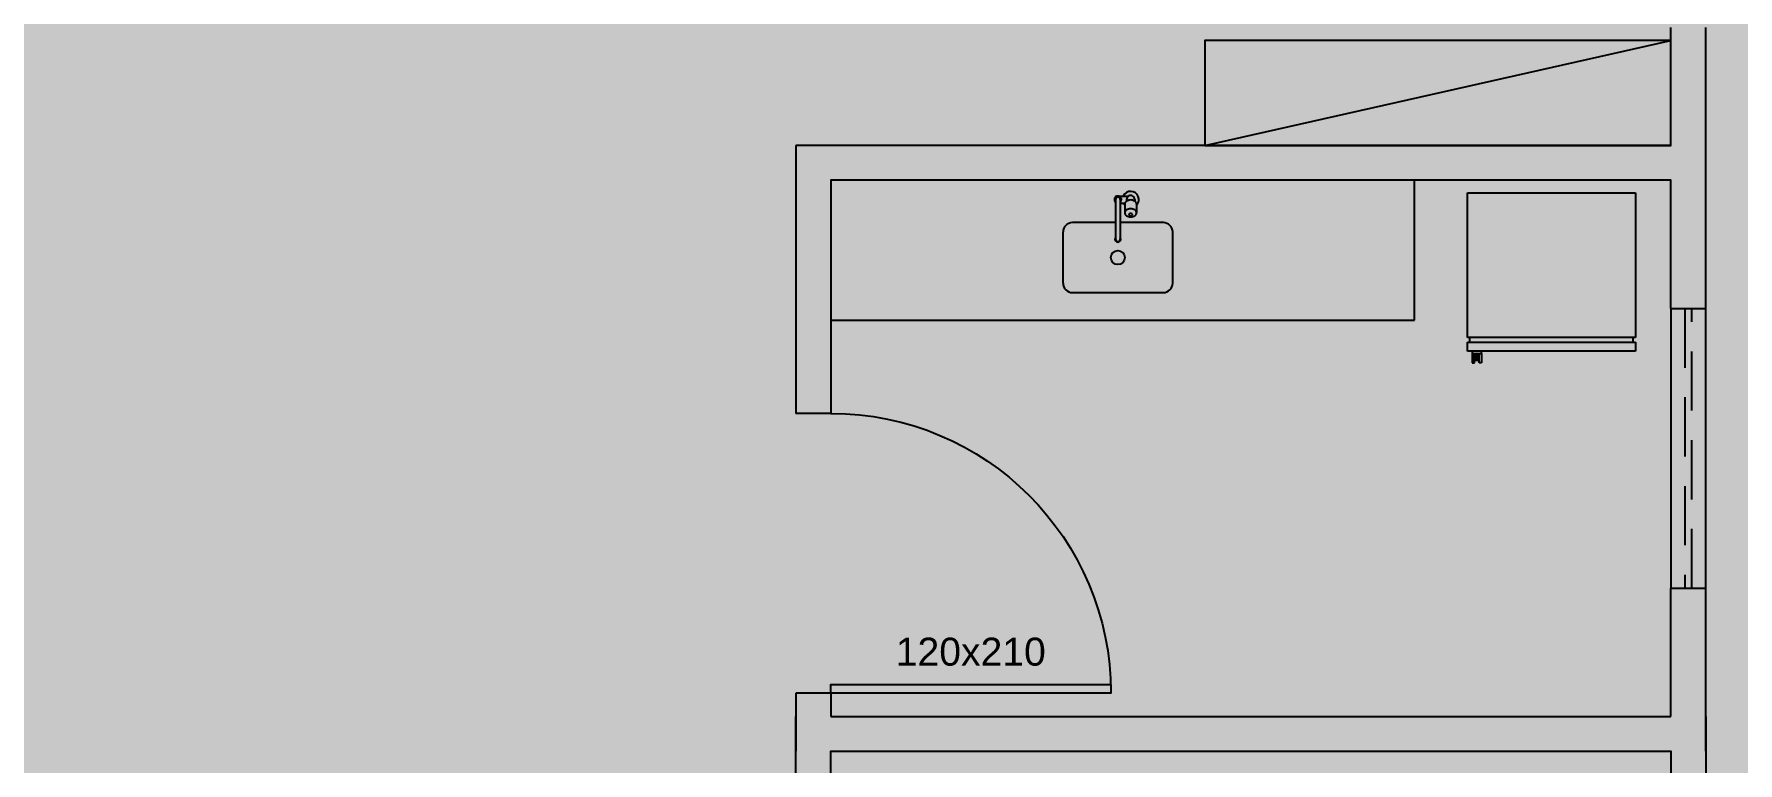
# Model space of a CAD drawing. Header units: centimetres. Extents: x 0 to 1084401, y -139216 to 99734.
# Drawn here: x 912094 to 912824, y 11232 to 11545 of the extents above; entities that cross this region are included whole.
import ezdxf
from ezdxf.enums import TextEntityAlignment as Align

# ---------------------------------------------------------------- set-up
doc = ezdxf.new("R2010")
doc.units = ezdxf.units.CM
doc.header["$LTSCALE"] = 4
doc.linetypes.add('DASHED2', pattern=[9.524999999999999, 6.35, -3.175])
for name, color, linetype in [('0.1', 1, 'Continuous'), ('0.2', 2, 'Continuous'), ('0.4', 4, 'Continuous'), ('0.6', 6, 'Continuous'), ('02-CONT', 2, 'Continuous')]:
    doc.layers.add(name, color=color, linetype=linetype)
doc.styles.add('2mm 1-50', font='arial.ttf', dxfattribs={"height": 0.1})

# ---------------------------------------------------------------- blocks, each defined once
blk = doc.blocks.new('1_00e')
blk.add_lwpolyline([(-28.40539012428269, -52.25289090163764), (-25.40539012428269, -52.25289090163764), (-25.40539012428269, 47.74710909836236), (-28.40539012428269, 47.74710909836236)], close=True)
at = {"color": 1}
blk.add_arc((-28.40539012428326, -52.25289090163764), 100, 0, 90, dxfattribs=at)

msp = doc.modelspace()

# ---------------------------------------------------------------- hatches: boundary and pattern name
at = {"layer": '0.2', "true_color": 0x000000}
h = msp.add_hatch(color=18, dxfattribs=at)
h.dxf.hatch_style = 1
h.paths.add_polyline_path([(909238.234680186, 12513.01251930817), (907978.234680186, 12513.01251930817), (907978.234680186, 11823.01587522103), (907993.234680186, 11823.01587522103), (907993.234680186, 11838.01587522103), (907993.234680186, 12498.01251930817), (909223.234680186, 12498.01251930817), (909223.234680186, 11838.01587522103), (908158.234680186, 11838.01587522103), (908158.234680186, 11823.01587522103), (909238.234680186, 11823.01587522103)])
h.paths.add_polyline_path([(909458.234680186, 12513.01251930817), (909238.234680186, 12513.01251930817), (909238.234680186, 12253.01251930817), (909283.7346805937, 12253.01251930817), (909283.7346805937, 12253.01251936172), (909283.7346805937, 12264.01251929921), (909283.7346805937, 12268.01251930817), (909253.234680186, 12268.01251930817), (909253.234680186, 12498.01251930817), (909443.234680186, 12498.01251930817), (909443.234680186, 12268.01251930817), (909435.7346814985, 12268.01251930817), (909435.7346814985, 12253.01251930817), (909443.234680186, 12253.01251930817), (909443.234680186, 12123.01251930817), (909443.234680186, 12108.01251930817), (909458.234680186, 12108.01251930817), (909458.234680186, 12123.01251930817), (909548.234680186, 12123.01251930817), (909548.234680186, 12138.01251930817), (909458.234680186, 12138.01251930817), (909458.234680186, 12498.01251930817)])
h.paths.add_polyline_path([(909488.234680186, 12513.01251930817), (909458.234680186, 12513.01251930817), (909458.234680186, 12498.01251930817), (909488.234680186, 12498.01251930817)], flags=17)
h.paths.add_polyline_path([(909693.234680186, 12498.01251930817), (909744.234680186, 12498.01251930817), (909744.234680186, 12513.01251930817), (909678.234680186, 12513.01251930817), (909648.234680186, 12513.01251930817), (909648.234680186, 12498.01251930817), (909678.234680186, 12498.01251930817), (909678.234680186, 12138.01251930817), (909668.234680186, 12138.01251930817), (909668.234680186, 12123.01251930817), (909693.234680186, 12123.01251930817), (909845.234680186, 12123.01251930817), (909845.234680186, 12138.01251930817), (909693.234680186, 12138.01251930817), (909693.234680186, 12438.01251930817)])
h.paths.add_polyline_path([(909990.234680186, 12498.01251930817), (910085.234680186, 12498.01251930817), (910085.234680186, 12513.01251930817), (909975.234680186, 12513.01251930817), (909924.234680186, 12513.01251930817), (909924.234680186, 12498.01251930817), (909975.234680186, 12498.01251930817), (909975.234680186, 12438.01251930817), (909975.234680186, 12138.01251930817), (909965.234680186, 12138.01251930817), (909965.234680186, 12123.01251930817), (909990.234680186, 12123.01251930817), (910000.234680186, 12123.01251930817), (910000.234680186, 12138.01251930817), (909990.234680186, 12138.01251930817)])
h.paths.add_polyline_path([(910930.234680186, 12138.01251930826), (910620.234680186, 12138.01251930817), (910610.234680186, 12138.01251930817), (910610.234680186, 12148.01251930817), (910595.234680186, 12148.01251930817), (910595.234680186, 12138.01251930817), (910395.234680186, 12138.01251930817), (910395.234680186, 12498.01251930817), (910450.234680186, 12498.01251930817), (910450.234680186, 12513.01251930817), (910380.234680186, 12513.01251930817), (910285.234680186, 12513.01251930817), (910285.234680186, 12498.01251930817), (910380.234680186, 12498.01251930817), (910380.234680186, 12138.01251930817), (910100.234680186, 12138.01251930817), (910100.234680186, 12123.01251930817), (910395.234680186, 12123.01251930817), (910620.234680186, 12123.01251930817), (910930.234680186, 12123.01251930817)])
h.paths.add_polyline_path([(910610.234680186, 12498.01251930817), (910745.234680186, 12498.01251930817), (910745.234680186, 12513.01251930817), (910595.234680186, 12513.01251930817), (910540.234680186, 12513.01251930817), (910540.234680186, 12498.01251930817), (910595.234680186, 12498.01251930817), (910595.234680186, 12268.01251930817), (910610.234680186, 12268.01251930817)], flags=17)
h.paths.add_polyline_path([(911075.2346801861, 12498.01251930816), (911130.2346801861, 12498.01251930816), (911130.2346801861, 12513.01251930816), (911060.2346801861, 12513.01251930816), (910925.234680186, 12513.01251930817), (910925.234680186, 12498.01251930817), (911060.2346801861, 12498.01251930817), (911060.2346801861, 12138.0125193083), (911050.234680186, 12138.0125193083), (911050.234680186, 12123.01251930817), (911075.234680186, 12123.01251930817), (911300.2346801861, 12123.01251930816), (911610.2346801861, 12123.01251930816), (911610.2346801861, 12138.01251930816), (911300.2346801861, 12138.01251930816), (911290.2346801861, 12138.01251930816), (911290.2346801861, 12148.01251930816), (911275.2346801861, 12148.01251930816), (911275.2346801861, 12138.01251930816), (911075.2346801861, 12138.01251930816)])
h.paths.add_polyline_path([(911290.2346801861, 12498.01251930816), (911425.2346801861, 12498.01251930816), (911425.2346801861, 12513.01251930816), (911275.2346801861, 12513.01251930816), (911220.2346801861, 12513.01251930816), (911220.2346801861, 12498.01251930816), (911275.2346801861, 12498.01251930816), (911275.2346801861, 12268.01251930816), (911290.2346801861, 12268.01251930816)], flags=17)
h.paths.add_polyline_path([(911755.2346801861, 12498.01251930817), (911810.2346801861, 12498.01251930817), (911810.2346801861, 12513.01251930817), (911740.2346801861, 12513.01251930817), (911605.2346801861, 12513.01251930816), (911605.2346801861, 12498.01251930816), (911740.2346801861, 12498.01251930816), (911740.2346801861, 12138.01251930816), (911730.2346801861, 12138.01251930816), (911730.2346801861, 12123.01251930816), (911755.2346801861, 12123.01251930816), (911980.2346801861, 12123.01251930817), (912290.2346801861, 12123.01251930817), (912290.2346801861, 12138.01251930817), (911980.2346801861, 12138.01251930817), (911970.2346801861, 12138.01251930817), (911970.2346801861, 12148.01251930817), (911955.2346801861, 12148.01251930817), (911955.2346801861, 12138.01251930817), (911755.2346801861, 12138.01251930817)])
h.paths.add_polyline_path([(911970.2346801861, 12498.01251930817), (912105.2346801861, 12498.01251930817), (912105.2346801861, 12513.01251930817), (911955.2346801861, 12513.01251930817), (911900.2346801861, 12513.01251930817), (911900.2346801861, 12498.01251930817), (911955.2346801861, 12498.01251930817), (911955.2346801861, 12268.01251930817), (911970.2346801861, 12268.01251930817)], flags=17)
h.paths.add_polyline_path([(909519.2346801861, 11598.01251930816), (909458.234680186, 11598.01251930816), (909458.234680186, 11791.69509158889), (909443.234680186, 11791.69509158889), (909443.234680186, 11583.01251930816), (909519.2346801861, 11583.01251930816)])
h.paths.add_polyline_path([(909458.234680186, 11958.01251930816), (909540.2346801863, 11958.01251930816), (909540.2346801863, 11973.01251930816), (909458.234680186, 11973.01251930816), (909458.234680186, 11988.01251930817), (909450.734680186, 11988.01251930817), (909443.234680186, 11988.01251930816), (909443.234680186, 11973.01251930816), (909443.234680186, 11896.48006278808), (909425.734680186, 11896.48006278808), (909425.734680186, 11888.98006278808), (909425.734680186, 11881.48006278808), (909443.234680186, 11881.48006278808), (909443.234680186, 11791.69509158889), (909458.234680186, 11791.69509158889), (909458.234680186, 11843.20322120492)])
h.paths.add_polyline_path([(909255.734680186, 11896.48006278808), (909238.234680186, 11896.48006278808), (909238.234680186, 11881.48006278808), (909255.734680186, 11881.48006278808)])
h.paths.add_polyline_path([(909685.2346801863, 11958.01251930816), (909885.2346801863, 11958.01251930816), (909885.2346801863, 11948.01251930816), (909900.2346801863, 11948.01251930816), (909900.2346801863, 11958.01251930816), (910220.2346801863, 11958.01251930816), (910220.2346801863, 11973.01251930816), (909670.2346801863, 11973.01251930816), (909660.2346801863, 11973.01251930816), (909660.2346801863, 11958.01251930816), (909670.2346801863, 11958.01251930816), (909670.2346801863, 11791.69509158889), (909685.2346801863, 11791.69509158889)])
h.paths.add_polyline_path([(909685.2346801863, 11791.69509158889), (909670.2346801863, 11791.69509158889), (909670.2346801863, 11598.01251930816), (909609.2346801861, 11598.01251930816), (909609.2346801861, 11583.01251930816), (909685.2346801863, 11583.01251930816), (909740.2346801863, 11583.01251930816), (909740.2346801863, 11598.01251930816), (909685.2346801863, 11598.01251930816)])
h.paths.add_polyline_path([(910035.2346801863, 11598.01248478542), (909980.2346770478, 11598.01251930817), (909900.2346801863, 11598.01251930816), (909900.2346801863, 11791.69509158889), (909885.2346801863, 11791.69509158889), (909885.2346801863, 11598.01251930816), (909830.2346801863, 11598.01251930816), (909830.2346801863, 11583.01251930816), (909900.2346801863, 11583.01251930816), (910035.2346801863, 11583.01251930816)])
h.paths.add_polyline_path([(909900.2346801863, 11828.01251930816), (909885.2346801863, 11828.01251930816), (909885.2346801863, 11791.69509158889), (909900.2346801863, 11791.69509158889)], flags=17)
h.paths.add_polyline_path([(910477.7346801863, 11598.01251930816), (910365.2346801863, 11598.01251930816), (910365.2346801863, 11791.69509158889), (910350.2346801863, 11791.69509158889), (910350.2346801863, 11598.01251930816), (910215.2346801863, 11598.01251930816), (910215.2346801863, 11583.01251930816), (910365.2346801863, 11583.01251930816), (910477.7346801863, 11583.01251930816)])
h.paths.add_polyline_path([(910365.2346801863, 11973.01251930816), (910340.2346801863, 11973.01251930816), (910340.2346801863, 11958.01251930816), (910350.2346801863, 11958.01251930816), (910350.2346801863, 11791.69509158889), (910365.2346801863, 11791.69509158889)])
h.paths.add_polyline_path([(910925.2346801863, 11791.69509158889), (910910.2346801863, 11791.69509158889), (910910.2346801863, 11598.01251930816), (910797.7346801863, 11598.01251930816), (910797.7346801863, 11583.01251930816), (910910.2346801863, 11583.01251930816), (910980.2346801863, 11583.01251930816), (910980.2346801863, 11598.01251930816), (910925.2346801863, 11598.01251930816)])
h.paths.add_polyline_path([(910925.2346801863, 11958.01251930816), (911125.2346801863, 11958.01251930816), (911125.2346801863, 11948.01251930816), (911140.2346801863, 11948.01251930816), (911140.2346801863, 11958.01251930816), (911150.2346801863, 11958.01251930816), (911460.2346801863, 11958.01251930816), (911460.2346801863, 11973.01251930816), (911150.2346801863, 11973.01251930816), (910910.2346801863, 11973.01251930816), (910910.2346801863, 11791.69509158889), (910925.2346801863, 11791.69509158889)])
h.paths.add_polyline_path([(911140.2346801863, 11791.69509158889), (911125.2346801863, 11791.69509158889), (911125.2346801863, 11598.01251930816), (911070.2346801863, 11598.01251930816), (911070.2346801863, 11583.01251930816), (911140.2346801863, 11583.01251930816), (911275.2346801863, 11583.01251930816), (911275.2346801863, 11598.01248478542), (911220.2346770478, 11598.01251930817), (911140.2346801863, 11598.01251930816)])
h.paths.add_polyline_path([(911140.2346801863, 11828.01251930816), (911125.2346801863, 11828.01251930816), (911125.2346801863, 11791.69509158889), (911140.2346801863, 11791.69509158889)], flags=17)
h.paths.add_polyline_path([(912170.2346801863, 11603.01251930813), (912150.2346801863, 11603.01251930813), (912150.2346801863, 11593.01251930813), (911610.2346801863, 11593.01251930813), (911610.2346801863, 11791.69509158889), (911590.2346801863, 11791.69509158889), (911590.2346801863, 11598.01251930816), (911455.2346801863, 11598.01251930816), (911455.2346801863, 11583.01251930816), (911590.2346801863, 11583.01251930816), (911590.2346801863, 11368.01251930813), (911590.2346801861, 11348.01251930813), (911605.2346801861, 11348.01251930812), (911605.2346801863, 11368.01251930813), (911850.2346801863, 11368.01251930813), (911850.2346801863, 11413.51251971582), (911850.2346801327, 11413.51251971582), (911839.2346801952, 11413.51251971582), (911835.2346801863, 11413.51251971582), (911835.2346801863, 11383.01251930813), (911605.2346801863, 11383.01251930813), (911605.2346801863, 11573.01251930813), (911835.2346801863, 11573.01251930813), (911835.2346801863, 11565.5125206206), (911850.2346801863, 11565.5125206206), (911850.2346801863, 11573.01251930813), (912170.2346801863, 11573.01251930813)])
h.paths.add_polyline_path([(911610.2346801863, 11953.01251930816), (912150.2346801863, 11953.01251930816), (912150.2346801863, 11791.69509158889), (912170.2346801863, 11791.69509158889), (912170.2346801863, 11973.01251930816), (911590.2346801863, 11973.01251930816), (911580.2346801863, 11973.01251930816), (911580.2346801863, 11958.01251930816), (911590.2346801863, 11958.01251930816), (911590.2346801863, 11791.69509158889), (911610.2346801863, 11791.69509158889)])
h.paths.add_polyline_path([(912170.2346801863, 11791.69509158889), (912150.2346801863, 11791.69509158889), (912150.2346801863, 11703.01251930813), (912170.2346801863, 11703.01251930813)], flags=17)
h.paths.add_polyline_path([(912810.2346801861, 11547.51251930817), (912795.2346801861, 11547.51251930817), (912795.2346801861, 11497.01251930817), (912595.437256688, 11497.01251930817), (912435.2346801861, 11497.01251930817), (912420.2346801861, 11497.01251930817), (912420.2346801861, 11482.01251930817), (912420.2346801861, 11382.01251930817), (912435.2346801861, 11382.01251930817), (912435.2346801861, 11482.01251930817), (912685.4164668879, 11482.01251930817), (912795.2346801861, 11482.01251930817), (912795.2346801861, 11427.01251930817), (912810.2346801861, 11427.01251930817), (912810.2346801861, 11497.01251930817)])
h.paths.add_polyline_path([(912810.2346801861, 11307.01251930817), (912795.2346801861, 11307.01251930817), (912795.2346801861, 11252.01251930817), (912435.2346801861, 11252.01251930817), (912435.2346801861, 11262.01251930817), (912420.2346801861, 11262.01251930817), (912420.2346801861, 11237.01251930817), (912420.2346801861, 11227.01251930817), (912435.2346801861, 11227.01251930817), (912435.2346801861, 11237.01251930817), (912795.2346801861, 11237.01251930817), (912795.2346801861, 11102.01251930817), (912810.2346801861, 11102.01251930817), (912810.2346801861, 11252.01251930817)])
h.paths.add_polyline_path([(912435.2346801861, 11107.01251930817), (912420.2346801861, 11107.01251930817), (912420.2346801861, 10797.01251930817), (912420.2346801861, 10557.01251930817), (912420.2346801861, 10387.01251930817), (912435.2346801861, 10387.01251930817), (912435.2346801861, 10557.01251930817), (912480.2346801861, 10557.01251930817), (912795.2346801861, 10557.01251930817), (912795.2346801861, 10422.01251930817), (912810.2346801861, 10422.01251930817), (912810.2346801861, 10572.01251930817), (912810.2346801861, 10627.01251930817), (912795.2346801861, 10627.01251930817), (912795.2346801861, 10572.01251930817), (912435.2346801861, 10572.01251930817), (912435.2346801861, 10772.01251930817), (912445.2346801861, 10772.01251930817), (912445.2346801861, 10787.01251930817), (912435.2346801861, 10787.01251930817), (912435.2346801861, 10797.01251930817)])
h.paths.add_polyline_path([(912810.2346801861, 10922.01251930817), (912795.2346801861, 10922.01251930817), (912795.2346801861, 10787.01251930817), (912565.2346801861, 10787.01251930817), (912565.2346801861, 10772.01251930817), (912795.2346801861, 10772.01251930817), (912795.2346801861, 10717.01251930817), (912810.2346801861, 10717.01251930817), (912810.2346801861, 10787.01251930817)], flags=17)
h.paths.add_polyline_path([(912810.2346801861, 10242.01251930817), (912795.2346801861, 10242.01251930817), (912795.2346801861, 10107.01251930817), (912565.2346801861, 10107.01251930817), (912565.2346801861, 10092.01251930817), (912795.2346801861, 10092.01251930817), (912795.2346801861, 10037.01251930817), (912810.2346801861, 10037.01251930817), (912810.2346801861, 10107.01251930817)], flags=17)
h.paths.add_polyline_path([(912435.2346801861, 10092.01251930817), (912445.2346801861, 10092.01251930817), (912445.2346801861, 10107.01251930817), (912435.2346801861, 10107.01251930817), (912435.2346801861, 10267.01251930817), (912410.2346801861, 10267.01251930817), (912410.2346801861, 10252.01251930817), (912420.2346801861, 10252.01251930817), (912420.2346801861, 9892.01251930817), (912285.2346801861, 9892.01251930817), (912285.2346801861, 9877.01251930817), (912435.2346801861, 9877.01251930817), (912810.2346801861, 9877.01251930817), (912810.2346801861, 9947.01251930817), (912795.2346801861, 9947.01251930817), (912795.2346801861, 9892.01251930817), (912435.2346801861, 9892.01251930817)])
h.paths.add_polyline_path([(912290.2346801861, 10267.01251930817), (911980.2346801861, 10267.01251930817), (911740.2346801861, 10267.01251930817), (911730.2346801861, 10267.01251930818), (911730.2346801861, 10252.01251930818), (911740.2346801861, 10252.01251930818), (911740.2346801861, 9892.012519308182), (911605.2346801861, 9892.012519308182), (911605.2346801861, 9877.012519308182), (911755.2346801861, 9877.012519308182), (911810.2346801861, 9877.01251930817), (911810.2346801861, 9892.01251930817), (911755.2346801861, 9892.01251930817), (911755.2346801861, 10252.01251930817), (911955.2346801861, 10252.01251930817), (911955.2346801861, 10242.01251930817), (911970.2346801861, 10242.01251930817), (911970.2346801861, 10252.01251930817), (911980.2346801861, 10252.01251930817), (912290.2346801861, 10252.01251930817)])
h.paths.add_polyline_path([(911970.2346801861, 10122.01251930817), (911955.2346801861, 10122.01251930817), (911955.2346801861, 9892.01251930817), (911900.2346801861, 9892.01251930817), (911900.2346801861, 9877.01251930817), (911970.2346801861, 9877.01251930817), (912105.2346801861, 9877.01251930817), (912105.2346801861, 9892.012484785424), (912050.2346770477, 9892.01251930818), (911970.2346801861, 9892.01251930817)], flags=17)
h.paths.add_polyline_path([(911610.2346801861, 10267.01251930818), (911300.2346801861, 10267.01251930818), (911060.2346801861, 10267.01251930818), (911050.2346801861, 10267.01251930818), (911050.2346801861, 10252.01251930818), (911060.2346801861, 10252.01251930818), (911060.2346801861, 9892.012519308179), (910925.2346801861, 9892.012519308179), (910925.2346801861, 9877.012519308179), (911075.2346801861, 9877.012519308179), (911130.2346801861, 9877.012519308182), (911130.2346801861, 9892.012519308182), (911075.2346801861, 9892.012519308182), (911075.2346801861, 10252.01251930818), (911275.2346801861, 10252.01251930818), (911275.2346801861, 10242.01251930818), (911290.2346801861, 10242.01251930818), (911290.2346801861, 10252.01251930818), (911300.2346801861, 10252.01251930818), (911610.2346801861, 10252.01251930818)])
h.paths.add_polyline_path([(911290.2346801861, 10122.01251930818), (911275.2346801861, 10122.01251930818), (911275.2346801861, 9892.012519308182), (911220.2346801861, 9892.012519308182), (911220.2346801861, 9877.012519308182), (911290.2346801861, 9877.012519308182), (911425.2346801861, 9877.012519308182), (911425.2346801861, 9892.012484785435), (911370.2346770477, 9892.012519308193), (911290.2346801861, 9892.012519308182)], flags=17)
h.paths.add_polyline_path([(910610.2346801861, 10122.01251930818), (910595.2346801861, 10122.01251930818), (910595.2346801861, 9892.012519308179), (910540.2346801861, 9892.012519308179), (910540.2346801861, 9877.012519308179), (910610.2346801861, 9877.012519308179), (910745.2346801861, 9877.012519308179), (910745.2346801861, 9892.012484785431), (910690.2346770477, 9892.01251930819), (910610.2346801861, 9892.012519308179)], flags=17)
h.paths.add_polyline_path([(910930.2346801861, 10267.01251930818), (910620.2346801861, 10267.01251930818), (910380.2346801861, 10267.01251930818), (910370.2346801861, 10267.01251930817), (910370.2346801861, 10252.01251930817), (910380.2346801861, 10252.01251930817), (910380.2346801861, 9892.012519308175), (910245.2346801861, 9892.012519308175), (910245.2346801861, 9877.012519308175), (910395.2346801861, 9877.012519308175), (910450.2346801861, 9877.012519308179), (910450.2346801861, 9892.012519308179), (910395.2346801861, 9892.012519308179), (910395.2346801861, 10252.01251930818), (910595.2346801861, 10252.01251930818), (910595.2346801861, 10242.01251930818), (910610.2346801861, 10242.01251930818), (910610.2346801861, 10252.01251930818), (910620.2346801861, 10252.01251930818), (910930.2346801861, 10252.01251930818)])
h.paths.add_polyline_path([(909930.2346801861, 10122.01251930817), (909915.2346801861, 10122.01251930817), (909915.2346801861, 9892.012519308175), (909860.2346801861, 9892.012519308175), (909860.2346801861, 9877.012519308175), (909930.2346801861, 9877.012519308175), (910065.2346801861, 9877.012519308175), (910065.2346801861, 9892.012484785428), (910010.2346770477, 9892.012519308186), (909930.2346801861, 9892.012519308175)])
h.paths.add_polyline_path([(910395.2346801861, 10792.01251930818), (910450.2346801861, 10792.01251930818), (910450.2346801861, 10807.01251930818), (910380.2346801861, 10807.01251930818), (910245.2346801861, 10807.01251930817), (910245.2346801861, 10792.01251930817), (910380.2346801861, 10792.01251930817), (910380.2346801861, 10432.01251930817), (910370.2346801861, 10432.01251930817), (910370.2346801861, 10417.01251930817), (910395.2346801861, 10417.01251930817), (910620.2346801861, 10417.01251930818), (910930.2346801861, 10417.01251930818), (910930.2346801861, 10432.01251930818), (910620.2346801861, 10432.01251930818), (910610.2346801861, 10432.01251930818), (910610.2346801861, 10442.01251930818), (910595.2346801861, 10442.01251930818), (910595.2346801861, 10432.01251930818), (910395.2346801861, 10432.01251930818)])
h.paths.add_polyline_path([(909930.2346801861, 10792.01251930817), (910065.2346801861, 10792.01251930817), (910065.2346801861, 10807.01251930817), (909915.2346801861, 10807.01251930817), (909860.2346801861, 10807.01251930817), (909860.2346801861, 10792.01251930817), (909915.2346801861, 10792.01251930817), (909915.2346801861, 10562.01251930817), (909930.2346801861, 10562.01251930817)])
h.paths.add_polyline_path([(910610.2346801861, 10792.01251930818), (910745.2346801861, 10792.01251930818), (910745.2346801861, 10807.01251930818), (910595.2346801861, 10807.01251930818), (910540.2346801861, 10807.01251930818), (910540.2346801861, 10792.01251930818), (910595.2346801861, 10792.01251930818), (910595.2346801861, 10562.01251930818), (910610.2346801861, 10562.01251930818)], flags=17)
h.paths.add_polyline_path([(911075.2346801861, 10792.01251930818), (911135.2346801864, 10792.01251930818), (911135.2346801864, 10807.01251930818), (911060.2346801861, 10807.01251930818), (910925.2346801861, 10807.01251930818), (910925.2346801861, 10792.01251930818), (911060.2346801861, 10792.01251930818), (911060.2346801861, 10432.01251930818), (911050.2346801861, 10432.01251930818), (911050.2346801861, 10417.01251930818), (911075.2346801861, 10417.01251930818), (911075.2346801861, 10577.01251930818), (911085.2346801861, 10577.01251930818), (911085.2346801861, 10592.01251930818), (911075.2346801861, 10592.01251930818)])
h.paths.add_polyline_path([(911350.2346801861, 10592.01251930818), (911340.2346801861, 10592.01251930818), (911340.2346801861, 10792.01251930818), (911400.234680186, 10792.01251930818), (911400.234680186, 10807.01251930818), (911325.2346801861, 10807.01251930818), (911265.2346801864, 10807.01251930818), (911265.2346801864, 10792.01251930818), (911325.2346801861, 10792.01251930818), (911325.2346801861, 10592.01251930818), (911185.2346801861, 10592.01251930818), (911185.2346801861, 10577.01251930818), (911340.2346801861, 10577.01251930818), (911350.2346801861, 10577.01251930818)])
h.paths.add_polyline_path([(911605.2346801858, 10807.01251930817), (911605.2346801859, 11048.01251930812), (911590.2346801859, 11048.01251930813), (911590.2346801858, 10807.01251930817), (911530.234680186, 10807.01251930817), (911530.234680186, 10792.01251930817), (911590.2346801858, 10792.01251930817), (911590.2346801858, 10592.01251930817), (911580.2346801858, 10592.01251930817), (911450.2346801861, 10592.01251930817), (911450.2346801861, 10577.01251930817), (911580.2346801858, 10577.01251930817), (911605.2346801858, 10577.01251930817)])
h.paths.add_polyline_path([(907079.0488032299, 11884.22768590236), (907516.8949570761, 11884.22768590236), (907516.8949570761, 11937.05405952874), (907079.0488032299, 11937.05405952874)], flags=9)
h.paths.add_polyline_path([(912469.9472313457, 12187.78809911715), (912469.9472313457, 12258.23693949918), (912451.5666037876, 12258.23693949918), (912451.5666037876, 12187.78809911715)], flags=9)
h.paths.add_polyline_path([(904229.8653860156, 11891.67401013227), (904300.3142263977, 11891.67401013227), (904300.3142263977, 11910.05463769025), (904229.8653860156, 11910.05463769025)], flags=9)
h.paths.add_polyline_path([(903549.8653860156, 11891.67401013227), (903620.3142263977, 11891.67401013227), (903620.3142263977, 11910.05463769025), (903549.8653860156, 11910.05463769025)], flags=9)
h.paths.add_polyline_path([(910333.9027565847, 11862.78809911714), (910333.9027565847, 11933.23693949918), (910315.5221290266, 11933.23693949918), (910315.5221290266, 11862.78809911714)], flags=9)
h.paths.add_polyline_path([(911573.9027565847, 11862.78809911714), (911573.9027565847, 11933.23693949918), (911555.5221290266, 11933.23693949918), (911555.5221290266, 11862.78809911714)], flags=9)
h.paths.add_polyline_path([(912403.9027565845, 12162.73408696168), (912403.9027565845, 12233.18292734371), (912385.5221290264, 12233.18292734371), (912385.5221290264, 12162.73408696168)], flags=9)
h.paths.add_polyline_path([(911723.9027565845, 12162.73408696168), (911723.9027565845, 12233.18292734371), (911705.5221290264, 12233.18292734371), (911705.5221290264, 12162.73408696168)], flags=25)
h.paths.add_polyline_path([(911043.9027565843, 12162.73408696168), (911043.9027565843, 12233.18292734371), (911025.5221290262, 12233.18292734371), (911025.5221290262, 12162.73408696168)], flags=25)
h.paths.add_polyline_path([(905951.7144862023, 11831.33205302533), (905951.7144862023, 11901.78089340737), (905933.3338586442, 11901.78089340737), (905933.3338586442, 11831.33205302533)], flags=9)
h.paths.add_polyline_path([(905885.670011441, 11831.33205302534), (905885.670011441, 11901.78089340737), (905867.2893838829, 11901.78089340737), (905867.2893838829, 11831.33205302534)], flags=9)
h.paths.add_polyline_path([(904641.2730390502, 11831.33205302534), (904641.2730390502, 11901.78089340737), (904622.8924114921, 11901.78089340737), (904622.8924114921, 11831.33205302534)], flags=9)
h.paths.add_polyline_path([(903960.670011441, 11831.33205302534), (903960.670011441, 11901.78089340737), (903942.2893838829, 11901.78089340737), (903942.2893838829, 11831.33205302534)], flags=9)
h.paths.add_polyline_path([(906552.6700114409, 12191.19827452873), (906552.6700114409, 12261.64711491076), (906534.2893838828, 12261.64711491076), (906534.2893838828, 12191.19827452873)], flags=9)
h.paths.add_polyline_path([(906143.7235026959, 12184.95739297826), (906214.172343078, 12184.95739297826), (906214.172343078, 12203.33802053624), (906143.7235026959, 12203.33802053624)], flags=9)
h.paths.add_polyline_path([(905872.670011441, 12191.19827452872), (905872.670011441, 12261.64711491075), (905854.2893838829, 12261.64711491075), (905854.2893838829, 12191.19827452872)], flags=9)
h.paths.add_polyline_path([(905463.723502696, 12184.95739297825), (905534.1723430781, 12184.95739297825), (905534.1723430781, 12203.33802053623), (905463.723502696, 12203.33802053623)], flags=9)
h.paths.add_polyline_path([(905192.670011441, 12191.19827452872), (905192.670011441, 12261.64711491076), (905174.2893838829, 12261.64711491076), (905174.2893838829, 12191.19827452872)], flags=9)
h.paths.add_polyline_path([(904783.723502696, 12184.95739297826), (904854.1723430781, 12184.95739297826), (904854.1723430781, 12203.33802053624), (904783.723502696, 12203.33802053624)], flags=9)
h.paths.add_polyline_path([(904512.670011441, 12191.19827452873), (904512.670011441, 12261.64711491077), (904494.2893838829, 12261.64711491077), (904494.2893838829, 12191.19827452873)], flags=9)
h.paths.add_polyline_path([(903832.670011441, 12191.19827452873), (903832.670011441, 12261.64711491077), (903814.2893838829, 12261.64711491077), (903814.2893838829, 12191.19827452873)], flags=9)
h.paths.add_polyline_path([(904103.723502696, 12184.95739297827), (904174.1723430781, 12184.95739297827), (904174.1723430781, 12203.33802053625), (904103.723502696, 12203.33802053625)], flags=9)
h.paths.add_polyline_path([(903423.723502696, 12184.95739297827), (903494.1723430781, 12184.95739297827), (903494.1723430781, 12203.33802053625), (903423.723502696, 12203.33802053625)], flags=9)
h.paths.add_polyline_path([(903280.670011441, 11831.33205302534), (903280.670011441, 11901.78089340737), (903262.2893838829, 11901.78089340737), (903262.2893838829, 11831.33205302534)], flags=9)
h.paths.add_polyline_path([(902951.5329718776, 11895.83307621772), (903002.4708982077, 11895.83307621772), (903002.4708982077, 11911.15026584937), (902951.5329718776, 11911.15026584937)], flags=9)
h.paths.add_polyline_path([(902796.7144862023, 11831.33205302534), (902796.7144862023, 11901.78089340737), (902778.3338586442, 11901.78089340737), (902778.3338586442, 11831.33205302534)], flags=9)
h.paths.add_polyline_path([(902730.6700114411, 11831.33205302534), (902730.6700114411, 11901.78089340737), (902712.289383883, 11901.78089340737), (902712.289383883, 11831.33205302534)], flags=9)
h.paths.add_polyline_path([(903152.670011441, 12191.19827452873), (903152.670011441, 12261.64711491077), (903134.2893838829, 12261.64711491077), (903134.2893838829, 12191.19827452873)], flags=9)
h.paths.add_polyline_path([(902812.6700114409, 12191.19827452873), (902812.6700114409, 12261.64711491077), (902794.2893838828, 12261.64711491077), (902794.2893838828, 12191.19827452873)], flags=9)
h.paths.add_polyline_path([(902547.670011441, 12191.19827452873), (902547.670011441, 12261.64711491077), (902529.2893838829, 12261.64711491077), (902529.2893838829, 12191.19827452873)], flags=9)
at = {"layer": '0.4', "true_color": 0xf8f3ec}
h = msp.add_hatch(color=7, dxfattribs=at)
h.dxf.hatch_style = 1
h.paths.add_polyline_path([(917643.7551293693, 6257.4967636172), (917643.7551293693, 15479.04640484059), (896254.9483097381, 15479.04640484059), (896254.9483097381, 6257.4967636172)])
at = {"layer": '0.6'}
h = msp.add_hatch(dxfattribs=at)
h.set_pattern_fill('AR-SAND', color=4, scale=8)
h.set_pattern_definition([(37.50000000000001, (221325.3893262838, -35669.2913394301), (-12.80025036787237, 391.5305898634739), [0, -308.864, 0, -345.44, 0, -330.2]), (7.499999999999999, (221325.3893262838, -35669.2913394301), (359.6186265104021, 573.4600804546834), [0, -166.624, 0, -278.384, 0, -106.68]), (327.5, (221075.4533262838, -35669.2913394301), (632.7938961931663, 1.14974774283661), [0, -101.6, 0, -365.76, 0, -477.52]), (317.5, (221075.4533262838, -35669.2913394301), (610.8451619778377, 178.343458605773), [0, -50.8, 0, -239.776, 0, -274.32])])
h.paths.add_polyline_path([(903584.5111404705, 10375.23412559529), (903584.5111404705, 10225.2341255953), (903583.9954952495, 9710.250829488396), (904640.2257396065, 9713.138273802688), (904640.2257396065, 10028.13827380269), (904640.2257396065, 11551.55647321635), (902349.0019350428, 11551.55647321635), (902349.0019350428, 12541.47670687522), (906584.0019350427, 12541.47670687522), (906584.0019350427, 12151.47670687522), (907978.2346801861, 12151.47670687522), (907978.2346801861, 12513.01251930817), (912810.2346801863, 12513.01251930817), (912810.2346801863, 10275.20962031728), (913083.5726628433, 10275.20962031728), (913921.5026210955, 12691.47670687521), (900921.062621098, 12691.47670687521), (900539.1768547149, 9701.927128932919), (900981.309346494, 9703.135798118805), (900979.9274902737, 10208.62029579638), (900979.9274902737, 11518.62029579661), (901964.9274902737, 11518.62029579661), (901964.9274902737, 11188.62029579661), (903019.9274902738, 11188.62029579661), (903019.9274902738, 10375.23412559529)])
h.paths.add_polyline_path([(911590.2346801859, 10807.01251930818), (911590.2346801864, 11583.01251930816), (909443.2346801861, 11583.01251930816), (909443.2346801861, 11881.48006278808), (909238.2346801863, 11881.48006278808), (909238.2346801863, 10807.01251930818)], flags=17)
h.paths.add_polyline_path([(908008.2346801861, 10807.01251930818), (908008.2346801861, 11881.48006278808), (906584.0019350427, 11881.48006278808), (906584.0019350427, 11551.55647321635), (905397.0019350427, 11551.55647321635), (905397.0019350427, 11336.55647321634), (905397.0019350428, 10807.01251930818)], flags=17)
h.paths.add_polyline_path([(903464.2420510524, 10805.68379969053), (904140.6933331037, 10805.68379969053), (904140.6933331037, 10928.94533815207), (903464.2420510524, 10928.94533815207)], flags=16)
h.paths.add_polyline_path([(904638.946016674, 10940.06881881168), (904638.946016674, 11236.76332430619), (904586.1196430477, 11236.76332430619), (904586.1196430477, 10940.06881881168)], flags=16)
h.paths.add_polyline_path([(910179.8975880961, 11095.81605177183), (910856.3488701474, 11095.81605177183), (910856.3488701474, 11219.07759023337), (910179.8975880961, 11219.07759023337)], flags=16)
h.paths.add_polyline_path([(906482.4315113588, 11164.36319548866), (907158.8827934101, 11164.36319548866), (907158.8827934101, 11287.6247339502), (906482.4315113588, 11287.6247339502)], flags=16)
h.paths.add_polyline_path([(905458.717264115, 10940.06881881168), (905458.717264115, 11236.76332430619), (905405.8908904886, 11236.76332430619), (905405.8908904886, 10940.06881881168)], flags=16)

# ---------------------------------------------------------------- linework, layer by layer
at = {"layer": '0.1', "linetype": 'DASHED2'}
for p, q in [((912801.2346801861, 11427.01251930817), (912801.2346801861, 11307.01251930813)), ((912804.2346801861, 11307.01251930813), (912804.2346801861, 11427.01251930817))]:
    msp.add_line(p, q, dxfattribs=at)
at = {"layer": '0.2'}
for p, q in [((912595.437256688, 11497.01251930817), (912795.2346801861, 11542.01251930817)), ((912558.2171364524, 11475.26118444651), (912562.5714925287, 11475.26118444651)), ((912708.0943045018, 11476.62597437343), (912780.0943045018, 11476.62597437343)), ((912708.0943045018, 11414.62597437344), (912708.0943045018, 11476.62597437343)), ((912780.0943045018, 11476.62597437343), (912780.0943045018, 11414.62597437344)), ((912557.2171364524, 11473.76118444651), (912557.2171364524, 11456.76118444651)), ((912559.2171364524, 11473.76118444651), (912559.2171364524, 11456.76118444651)), ((912559.2171364524, 11472.26118444651), (912561.3042520925, 11472.26118444651)), ((912561.2171364524, 11471.79887384528), (912561.2171364524, 11468.03885242237)), ((912561.9671364524, 11473.76118444651), (912561.9671364524, 11473.06132711539)), ((912565.4671364524, 11473.76118444651), (912565.4671364524, 11473.06132711539)), ((912566.2171364524, 11471.79887384528), (912566.2171364524, 11468.03885242237)), ((912534.7171364524, 11437.85072962656), (912534.7171364524, 11459.85072962656)), ((912557.2171364524, 11463.85072962656), (912538.7171364524, 11463.85072962656)), ((912577.7171364523, 11463.85072962656), (912559.2171364524, 11463.85072962656)), ((912581.7171364523, 11437.85072962656), (912581.7171364523, 11459.85072962656)), ((912538.7171364524, 11433.85072962656), (912577.7171364523, 11433.85072962656)), ((912780.0943045018, 11414.62597437344), (912708.0943045018, 11414.62597437344)), ((912708.0943045018, 11412.62597437344), (912780.0943045018, 11412.62597437344)), ((912708.0943045018, 11408.62597437344), (912708.0943045018, 11412.62597437344)), ((912780.0943045018, 11408.62597437344), (912708.0943045018, 11408.62597437344)), ((912709.0943045018, 11412.62597437344), (912709.0943045018, 11414.62597437344)), ((912710.0943045018, 11408.62597437344), (912710.0943045018, 11407.62597437342)), ((912714.0943045018, 11407.62597437342), (912714.0943045018, 11408.62597437344)), ((912779.0943045018, 11412.62597437344), (912779.0943045018, 11414.62597437344)), ((912780.0943045018, 11412.62597437344), (912780.0943045018, 11408.62597437344)), ((912710.0943045018, 11407.62597437342), (912710.0943045018, 11403.62597437343)), ((912710.0943045018, 11407.62597437342), (912714.0943045018, 11407.62597437342)), ((912710.0943045018, 11403.62597437343), (912711.0943045018, 11403.62597437343)), ((912711.0943045018, 11403.62597437343), (912711.0943045018, 11407.62597437342)), ((912713.0943045018, 11404.62597437345), (912711.0943045018, 11404.62597437345)), ((912713.0943045018, 11403.62597437343), (912713.0943045018, 11407.62597437342)), ((912714.0943045018, 11403.62597437343), (912713.0943045018, 11403.62597437343)), ((912714.0943045018, 11407.62597437342), (912714.0943045018, 11403.62597437343))]:
    msp.add_line(p, q, dxfattribs=at)
for points in [[(912595.437256688, 11497.01251930817), (912795.2346801861, 11497.01251930817), (912795.2346801861, 11542.01251930817), (912595.437256688, 11542.01251930817)], [(912685.4164668879, 11422.01251930817), (912685.4164668879, 11482.01251930817), (912435.2346801861, 11482.01251930817), (912435.2346801861, 11422.01251930817)]]:
    msp.add_lwpolyline(points, close=True, dxfattribs=at)
msp.add_circle((912558.2171364524, 11448.85072962657), 3, dxfattribs=at)
for centre, radius, start, end in [((912558.2171364524, 11473.76118444651), 1.5, 311.8103148961205, 228.1896851038795), ((912558.2171364524, 11473.76118444651), 1, 0.0002137430410900146, 180.0002137430411), ((912563.7171364524, 11473.76118444651), 3.500000000000001, 315.5846914019277, 154.623066474545), ((912563.7171364524, 11473.76118444651), 1.75, 121.002719133908, 180), ((912562.5714925287, 11476.26118444651), 1, 270, 294.6199773284199), ((912563.7171364524, 11473.76118444651), 1.75, 0, 114.6199773284199), ((912563.7171364524, 11473.76118444651), 3.500000000000001, 205.376933525455, 224.4153085980722), ((912562.4874033439, 11471.79887384528), 1.270266891563096, 149.6388065954658, 180), ((912562.4874033439, 11468.03885242237), 1.270266891563096, 149.6388065954658, 180), ((912562.4874033439, 11468.03885242237), 1.270266891562841, 180, 210.3611934045342), ((912563.0778055959, 11471.45302421332), 1.954508652247466, 125.2643896826513, 149.6388065954658), ((912563.0778055959, 11467.69300279042), 1.954508652247777, 125.2643896826513, 149.6388065954658), ((912563.0778055959, 11468.38470205433), 1.954508652248115, 210.3611934045342, 234.7356103173487), ((912563.4643019543, 11470.90643582167), 2.623939981695426, 106.3249499365723, 125.2643896826513), ((912563.4643019543, 11467.14641439874), 2.623939981695193, 106.3249499365723, 125.2643896826513), ((912563.7171364524, 11470.04320484889), 3.52343594936016, 90, 106.3249499365723), ((912563.7171364524, 11466.28318342596), 3.523435949360164, 90, 106.3249499365723), ((912563.3482165198, 11467.28885242235), 0.381080067469001, 149.6388065954658, 180), ((912563.3482165198, 11467.28885242235), 0.3810800674690286, 180, 210.3611934045342), ((912563.5253371955, 11467.18509753278), 0.5863525956744141, 125.2643896826513, 149.6388065954658), ((912563.5253371955, 11467.39260731195), 0.586352595674055, 210.3611934045342, 234.7356103173487), ((912563.6412861029, 11467.02112101528), 0.7871819945086199, 106.3249499365723, 125.2643896826513), ((912563.7171364524, 11466.76215172345), 1.057030784808035, 90, 106.3249499365723), ((912563.7171364524, 11470.04320484889), 3.523435949359136, 73.67505006342776, 90), ((912563.7171364524, 11466.28318342596), 3.523435949359133, 73.67505006342776, 90), ((912563.7171364524, 11466.76215172345), 1.057030784807716, 73.67505006342776, 90), ((912563.7929868018, 11467.02112101528), 0.7871819945091894, 54.73561031734872, 73.67505006342776), ((912563.9089357093, 11467.18509753278), 0.5863525956737803, 30.36119340453421, 54.73561031734872), ((912563.9089357093, 11467.39260731195), 0.5863525956744221, 305.2643896826513, 329.6388065954658), ((912564.086056385, 11467.28885242235), 0.3810800674687017, 0, 30.36119340453421), ((912564.086056385, 11467.28885242235), 0.3810800674690571, 329.6388065954658, 0), ((912563.9699709506, 11470.90643582167), 2.623939981695551, 54.73561031734872, 73.67505006342776), ((912563.9699709506, 11467.14641439874), 2.62393998169532, 54.73561031734872, 73.67505006342776), ((912564.3564673088, 11471.45302421332), 1.954508652247503, 30.36119340453421, 54.73561031734872), ((912564.3564673088, 11467.69300279042), 1.954508652247814, 30.36119340453421, 54.73561031734872), ((912564.3564673088, 11468.38470205433), 1.954508652247508, 305.2643896826513, 329.6388065954658), ((912564.9468695609, 11471.79887384528), 1.270266891563182, 0, 30.36119340453421), ((912564.9468695609, 11468.03885242237), 1.270266891563182, 0, 30.36119340453421), ((912564.9468695609, 11468.03885242237), 1.270266891562912, 329.6388065954658, 0), ((912538.7171364524, 11459.85072962656), 4.000000000000001, 90, 180), ((912563.4643019543, 11468.93129044598), 2.623939981695913, 234.7356103173487, 253.6750500634278), ((912563.7171364524, 11469.79452141875), 3.523435949360247, 253.6750500634278, 270), ((912563.6412861029, 11467.55658382946), 0.7871819945088399, 234.7356103173487, 253.6750500634278), ((912563.7171364524, 11467.81555312128), 1.05703078480796, 253.6750500634278, 270), ((912563.7171364524, 11467.81555312128), 1.05703078480866, 270, 286.3249499365722), ((912563.7171364524, 11469.79452141875), 3.523435949360448, 270, 286.3249499365722), ((912563.7929868018, 11467.55658382946), 0.7871819945097068, 286.3249499365722, 305.2643896826513), ((912563.9699709506, 11468.93129044598), 2.623939981696176, 286.3249499365722, 305.2643896826513), ((912577.7171364523, 11459.85072962656), 4.000000000000001, 0, 90), ((912558.2171364524, 11456.76118444651), 1.25, 143.1301023539092, 36.86989764609081), ((912558.2171364524, 11456.76118444651), 1, 180.0001178785013, 0.0001178785012931825), ((912538.7171364524, 11437.85072962656), 4.000000000000001, 180, 270), ((912577.7171364523, 11437.85072962656), 4.000000000000001, 270, 0)]:
    msp.add_arc(centre, radius, start, end, dxfattribs=at)
for points in [[(912709.0943045018, 11414.62597437344), (912709.0943045018, 11412.62597437344), (912779.0943045018, 11414.62597437344), (912779.0943045018, 11412.62597437344)], [(912711.0943045018, 11407.62597437342), (912713.0943045018, 11407.62597437342), (912711.0943045018, 11404.62597437345), (912713.0943045018, 11404.62597437345)]]:
    msp.add_solid(points, dxfattribs=at)
at = {"layer": '0.6'}
for p, q in [((912435.2346801861, 11497.01251930817), (912420.2346801861, 11497.01251930817)), ((912795.2346801861, 11427.01251930817), (912810.2346801861, 11427.01251930817)), ((912795.2346801861, 11427.01251930817), (912795.2346801861, 11307.01251930813)), ((912810.2346801861, 11307.01251930813), (912810.2346801861, 11427.01251930817)), ((912435.2346801861, 11382.01251930817), (912420.2346801861, 11382.01251930817)), ((912795.2346801861, 11307.01251930817), (912810.2346801861, 11307.01251930817)), ((912435.2346801861, 11262.01251930817), (912420.2346801861, 11262.01251930817))]:
    msp.add_line(p, q, dxfattribs=at)
for points in [[(912795.2346801861, 11497.01251930817), (912795.2346801861, 11547.51251930817)], [(912810.2346801861, 11482.01251930817), (912810.2346801861, 11547.51251930817)], [(912420.2346801861, 11497.01251930817), (912420.2346801861, 11382.01251930817)], [(912420.2346801861, 11497.01251930817), (912420.2346801861, 11482.01251930817)], [(912795.2346801861, 11497.01251930817), (912435.2346801861, 11497.01251930817)], [(912810.2346801861, 11427.01251930817), (912810.2346801861, 11497.01251930817)], [(912795.2346801861, 11427.01251930817), (912795.2346801861, 11482.01251930817), (912435.2346801861, 11482.01251930817), (912435.2346801861, 11382.01251930817)], [(912795.2346801861, 11252.01251930817), (912795.2346801861, 11307.01251930817)], [(912810.2346801861, 11237.01251930817), (912810.2346801861, 11307.01251930817)], [(912420.2346801861, 11262.01251930817), (912420.2346801861, 11237.01251930817)], [(912435.2346801861, 11262.01251930817), (912435.2346801861, 11252.01251930817)], [(912420.2346801861, 11227.01251930817), (912420.2346801861, 11252.01251930817)], [(912435.2346801861, 11252.01251930817), (912795.2346801861, 11252.01251930817)], [(912810.2346801861, 11252.01251930817), (912810.2346801861, 11102.01251930817)], [(912435.2346801861, 11227.01251930817), (912435.2346801861, 11237.01251930817), (912795.2346801861, 11237.01251930817), (912795.2346801861, 11102.01251930817)]]:
    msp.add_lwpolyline(points, dxfattribs=at)

# ---------------------------------------------------------------- block references
at = {"layer": '02-CONT', "xscale": -1.2, "yscale": 1.2, "zscale": 1.2, "rotation": 270}
msp.add_blockref('1_00e', (912497.9381492682, 11296.0989874573), dxfattribs=at)

# ---------------------------------------------------------------- texts
at = {"layer": '02-CONT', "style": '2mm 1-50'}
msp.add_text('120x210', height=12, dxfattribs=at).set_placement((912495.1806680305, 11279.76128180957), align=Align.MIDDLE_CENTER)

doc.saveas('drawing.dxf')
